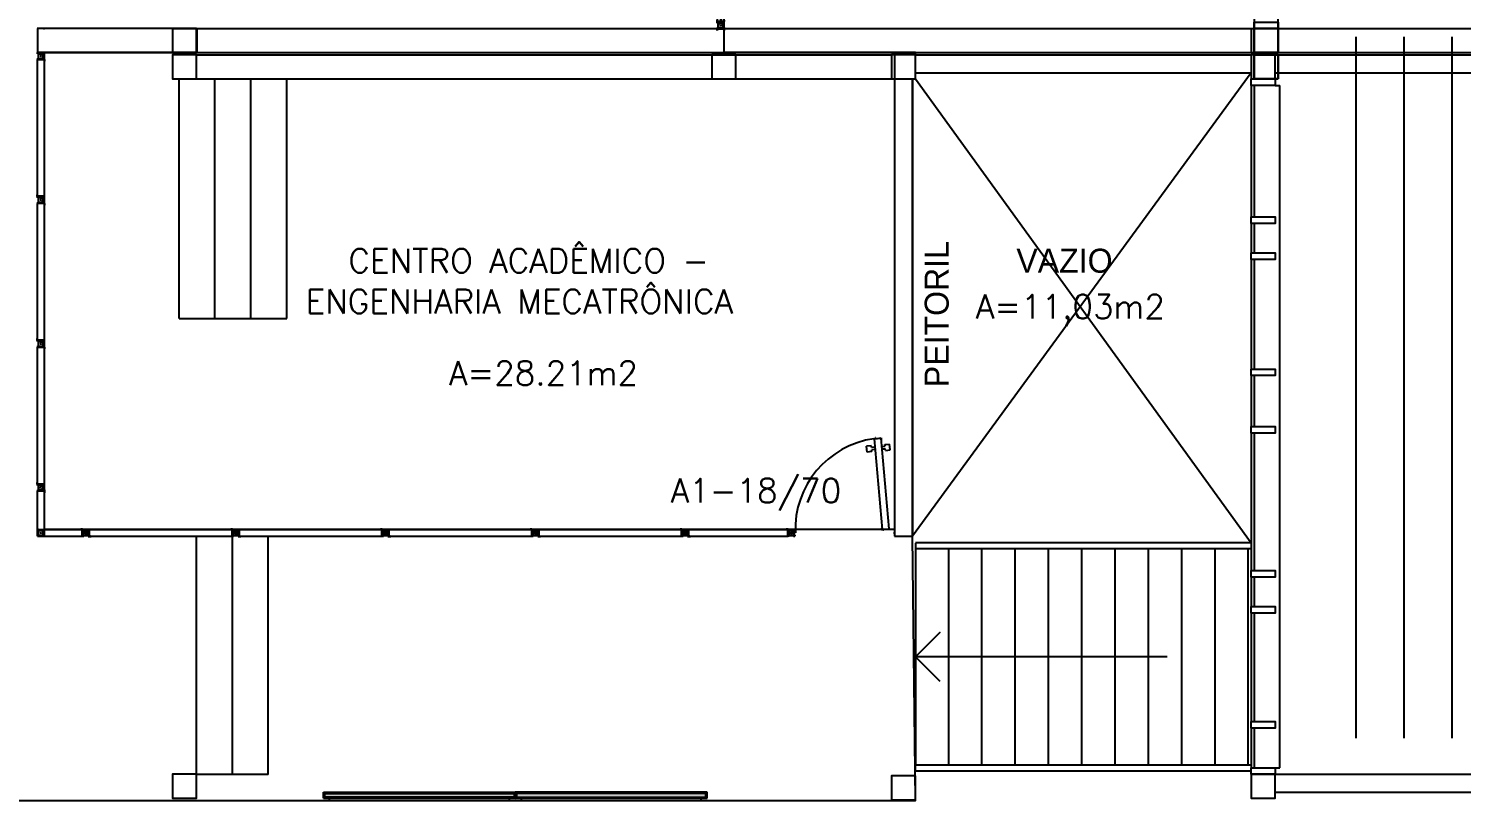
# Model space of a CAD drawing. Header units: centimetres. Extents: x -15 to 273, y 1 to 137.
# Drawn here: x -2.57 to 9.38, y 67.94 to 74.38 of the extents above; entities that cross this region are included whole.
import ezdxf

# ---------------------------------------------------------------- set-up
doc = ezdxf.new("R2010")
doc.units = ezdxf.units.CM
doc.header["$LTSCALE"] = 0.003
doc.header["$MEASUREMENT"] = 0
doc.linetypes.add('HIDDEN2', pattern=[0.1875, 0.125, -0.0625])
doc.layers.get('0').update_dxf_attribs({"linetype": 'CONTINUOUS'})
for name, color, linetype in [('1', 1, 'CONTINUOUS'), ('2', 2, 'CONTINUOUS'), ('6', 6, 'CONTINUOUS'), ('ALV', 2, 'CONTINUOUS'), ('AREA', 2, 'CONTINUOUS'), ('COB', 1, 'CONTINUOUS'), ('DIV', 2, 'CONTINUOUS'), ('ENDEREÇO NOVO', 2, 'CONTINUOUS'), ('ESQ', 1, 'CONTINUOUS'), ('ESQUADRIAS', 1, 'CONTINUOUS'), ('ESTRUT', 2, 'CONTINUOUS'), ('PainelFELTRO', 2, 'CONTINUOUS'), ('PISO', 1, 'CONTINUOUS'), ('PISO1', 1, 'CONTINUOUS'), ('PL-Áreas-Depto', 2, 'CONTINUOUS'), ('TEXTO', 2, 'CONTINUOUS')]:
    doc.layers.add(name, color=color, linetype=linetype)
doc.styles.add('UNB-100', font='simplex.shx', dxfattribs={"height": 0.2})

# ---------------------------------------------------------------- blocks, each defined once
blk = doc.blocks.new('PLXD')
at = {"color": 1}
for p, q in [((-0.194, 0.727), (-0.233, 0.723)), ((-0.229, 0.673), (-0.233, 0.723)), ((-0.192, 0.712), (-0.194, 0.727)), ((-0.107, 0.719), (-0.079, 0.722)), ((-0.08, 0.737), (-0.041, 0.74)), ((-0.079, 0.722), (-0.08, 0.737)), ((-0.036, 0.691), (-0.041, 0.74)), ((-0.189, 0.677), (-0.229, 0.673)), ((-0.164, 0.714), (-0.192, 0.712)), ((-0.162, 0.694), (-0.19, 0.692)), ((-0.189, 0.677), (-0.19, 0.692)), ((-0.106, 0.7), (-0.077, 0.702)), ((-0.076, 0.687), (-0.077, 0.702)), ((-0.076, 0.687), (-0.036, 0.691))]:
    blk.add_line(p, q, dxfattribs=at)
at = {"color": 2}
for p, q in [((-0.172, 0.786), (-0.161, 0.787)), ((-0.172, 0.786), (-0.171, 0.772)), ((-0.169, 0.772), (-0.171, 0.772)), ((-0.17, 0.784), (-0.114, 0.789)), ((-0.17, 0.784), (-0.103, 0.028)), ((-0.159, 0.792), (-0.161, 0.792)), ((-0.161, 0.792), (-0.161, 0.787)), ((-0.159, 0.792), (-0.159, 0.787)), ((-0.159, 0.787), (-0.126, 0.79)), ((-0.124, 0.795), (-0.126, 0.795)), ((-0.124, 0.795), (-0.124, 0.79)), ((-0.124, 0.79), (-0.112, 0.791)), ((-0.114, 0.789), (-0.046, 0.033)), ((-0.112, 0.791), (-0.11, 0.777)), ((-0.105, 0.026), (-0.106, 0.04)), ((-0.104, 0.04), (-0.106, 0.04)), ((-0.105, 0.026), (-0.093, 0.027)), ((-0.103, 0.028), (-0.046, 0.033)), ((-0.092, 0.022), (-0.093, 0.027)), ((-0.09, 0.022), (-0.092, 0.022)), ((-0.091, 0.027), (-0.058, 0.03)), ((-0.09, 0.022), (-0.091, 0.027)), ((-0.057, 0.025), (-0.058, 0.03)), ((-0.055, 0.025), (-0.057, 0.025)), ((-0.056, 0.03), (-0.044, 0.031)), ((-0.055, 0.025), (-0.056, 0.03)), ((-0.045, 0.045), (-0.047, 0.045)), ((-0.044, 0.031), (-0.045, 0.045)), ((-0.008, 0), (0.006, 0)), ((0, 0.007), (0, -0.006))]:
    blk.add_line(p, q, dxfattribs=at)
for p, q in [((-0.126, 0.795), (-0.126, 0.79)), ((-0.11, 0.777), (-0.112, 0.777))]:
    blk.add_line(p, q)
at = {"color": 1}
blk.add_arc((-0.064, 0.029), 0.764, 98.125, 182.1419, dxfattribs=at)
blk = doc.blocks.new('MTDIV')
for p, q in [((-0.0285, 0.0185), (-0.0285, 0.0285)), ((-0.0185, 0.0285), (-0.0285, 0.0285)), ((-0.0265, 0.0185), (-0.0285, 0.0185)), ((-0.0265, 0.0235), (-0.0265, 0.0265)), ((-0.0265, 0.0265), (-0.0185, 0.0265)), ((-0.0265, 0.0235), (0.0265, 0.0235)), ((-0.0215, 0.0235), (-0.0265, 0.0235)), ((-0.0265, 0.0185), (-0.0265, 0.0215)), ((-0.0265, 0.0215), (-0.0235, 0.0215)), ((-0.0235, 0.0215), (-0.0235, -0.0215)), ((-0.0215, 0.0235), (-0.0215, 0.0215)), ((-0.0215, 0.0215), (0.0215, 0.0215)), ((-0.0215, 0.0195), (0.0195, 0.0195)), ((-0.0215, 0.0195), (-0.0215, -0.0195)), ((-0.0185, 0.0265), (-0.0185, 0.0285)), ((-0.0049, 0), (0.0049, 0)), ((0, -0.0049), (0, 0.0049)), ((0.0115, 0.0095), (0.0115, 0.0075)), ((0.0195, 0.0095), (0.0115, 0.0095)), ((0.0215, 0.0075), (0.0115, 0.0075)), ((0.0135, 0.0075), (0.0135, 0.0055)), ((0.0215, 0.0055), (0.0135, 0.0055)), ((0.0185, 0.0265), (0.0185, 0.0285)), ((0.0185, 0.0285), (0.0285, 0.0285)), ((0.0185, 0.0265), (0.0265, 0.0265)), ((0.0195, 0.0195), (0.0195, 0.0095)), ((0.0215, 0.0235), (0.0215, 0.0075)), ((0.0215, 0.0235), (0.0265, 0.0235)), ((0.0215, 0.0055), (0.0215, -0.0055)), ((0.0235, 0.0215), (0.0235, -0.0215)), ((0.0265, 0.0215), (0.0235, 0.0215)), ((0.0265, 0.0235), (0.0265, 0.0265)), ((0.0265, 0.0185), (0.0265, 0.0215)), ((0.0265, 0.0185), (0.0285, 0.0185)), ((0.0285, 0.0185), (0.0285, 0.0285)), ((-0.0285, -0.0185), (-0.0285, -0.0285)), ((-0.0285, -0.0185), (-0.0265, -0.0185)), ((-0.0185, -0.0285), (-0.0285, -0.0285)), ((-0.0265, -0.0185), (-0.0265, -0.0215)), ((-0.0265, -0.0215), (-0.0235, -0.0215)), ((0.0265, -0.0235), (-0.0265, -0.0235)), ((-0.0265, -0.0235), (-0.0265, -0.0265)), ((-0.0215, -0.0235), (-0.0265, -0.0235)), ((-0.0185, -0.0265), (-0.0265, -0.0265)), ((-0.0215, -0.0195), (0.0195, -0.0195)), ((-0.0215, -0.0215), (0.0215, -0.0215)), ((-0.0215, -0.0215), (-0.0215, -0.0235)), ((-0.0185, -0.0265), (-0.0185, -0.0285)), ((0.0115, -0.0075), (0.0115, -0.0095)), ((0.0215, -0.0075), (0.0115, -0.0075)), ((0.0195, -0.0095), (0.0115, -0.0095)), ((0.0135, -0.0055), (0.0135, -0.0075)), ((0.0215, -0.0055), (0.0135, -0.0055)), ((0.0185, -0.0265), (0.0185, -0.0285)), ((0.0265, -0.0265), (0.0185, -0.0265)), ((0.0185, -0.0285), (0.0285, -0.0285)), ((0.0195, -0.0095), (0.0195, -0.0195)), ((0.0215, -0.0075), (0.0215, -0.0235)), ((0.0215, -0.0235), (0.0265, -0.0235)), ((0.0265, -0.0215), (0.0235, -0.0215)), ((0.0265, -0.0185), (0.0265, -0.0215)), ((0.0285, -0.0185), (0.0265, -0.0185)), ((0.0265, -0.0235), (0.0265, -0.0265)), ((0.0285, -0.0185), (0.0285, -0.0285))]:
    blk.add_line(p, q)
blk = doc.blocks.new('DIV125')
for p, q in [((0, -0.011), (0, 0.011)), ((0.024, 0.018), (0.028, 0.018)), ((0.024, 0.018), (0.024, 0.016)), ((0.024, 0.016), (0.028, 0.016)), ((0.028, 0.03), (0.043, 0.03)), ((0.028, 0.018), (0.028, 0.03)), ((0.028, -0.017), (0.028, 0.016)), ((0.03, 0.028), (1.219, 0.028)), ((0.03, -0.029), (0.03, 0.028)), ((0.043, 0.03), (0.043, 0.028)), ((1.221, 0.03), (1.207, 0.03)), ((1.207, 0.03), (1.207, 0.028)), ((1.219, -0.029), (1.219, 0.028)), ((1.221, 0.018), (1.221, 0.03)), ((1.226, 0.018), (1.221, 0.018)), ((1.221, -0.017), (1.221, 0.016)), ((1.226, 0.016), (1.221, 0.016)), ((1.226, 0.018), (1.226, 0.016)), ((1.25, -0.011), (1.25, 0.011)), ((0.01, 0), (-0.012, 0)), ((0.024, -0.017), (0.028, -0.017)), ((0.024, -0.017), (0.024, -0.019)), ((0.024, -0.019), (0.028, -0.019)), ((0.028, -0.031), (0.028, -0.019)), ((0.028, -0.031), (0.043, -0.031)), ((0.03, -0.029), (1.219, -0.029)), ((0.043, -0.029), (0.043, -0.031)), ((1.207, -0.029), (1.207, -0.031)), ((1.221, -0.031), (1.207, -0.031)), ((1.226, -0.017), (1.221, -0.017)), ((1.221, -0.031), (1.221, -0.019)), ((1.226, -0.019), (1.221, -0.019)), ((1.226, -0.017), (1.226, -0.019)), ((1.24, 0), (1.262, 0))]:
    blk.add_line(p, q)
blk = doc.blocks.new('DIV12')
for p, q in [((-0.005, 0), (0.005, 0)), ((0, -0.005), (0, 0.005)), ((0.024, 0.018), (0.028, 0.018)), ((0.024, 0.018), (0.024, 0.016)), ((0.024, 0.016), (0.028, 0.016)), ((0.028, 0.03), (0.043, 0.03)), ((0.028, 0.018), (0.028, 0.03)), ((0.028, -0.017), (0.028, 0.016)), ((0.03, 0.028), (1.169, 0.028)), ((0.03, -0.029), (0.03, 0.028)), ((0.043, 0.03), (0.043, 0.028)), ((1.157, 0.03), (1.157, 0.028)), ((1.171, 0.03), (1.157, 0.03)), ((1.169, -0.029), (1.169, 0.028)), ((1.171, 0.018), (1.171, 0.03)), ((1.176, 0.018), (1.171, 0.018)), ((1.176, 0.016), (1.171, 0.016)), ((1.171, -0.017), (1.171, 0.016)), ((1.176, 0.018), (1.176, 0.016)), ((1.195, 0), (1.205, 0)), ((1.2, -0.005), (1.2, 0.005)), ((0.024, -0.017), (0.028, -0.017)), ((0.024, -0.017), (0.024, -0.019)), ((0.024, -0.019), (0.028, -0.019)), ((0.028, -0.031), (0.028, -0.019)), ((0.028, -0.031), (0.043, -0.031)), ((0.03, -0.029), (1.169, -0.029)), ((0.043, -0.029), (0.043, -0.031)), ((1.157, -0.029), (1.157, -0.031)), ((1.171, -0.031), (1.157, -0.031)), ((1.176, -0.017), (1.171, -0.017)), ((1.176, -0.019), (1.171, -0.019)), ((1.171, -0.031), (1.171, -0.019)), ((1.176, -0.017), (1.176, -0.019))]:
    blk.add_line(p, q)
blk = doc.blocks.new('div c mtt')
at = {"layer": 'DIV'}
for p, q in [((-0.027, 1.219), (-0.029, 1.219)), ((-0.019, 1.229), (-0.029, 1.229)), ((-0.029, 1.219), (-0.029, 1.229)), ((-0.027, 1.227), (-0.027, 1.219)), ((-0.024, 1.227), (-0.027, 1.227)), ((-0.024, 1.227), (-0.024, 1.173)), ((-0.024, 1.221), (-0.024, 1.227)), ((-0.008, 1.221), (-0.024, 1.221)), ((-0.022, 1.178), (-0.022, 1.221)), ((-0.022, 1.227), (-0.022, 1.224)), ((-0.019, 1.227), (-0.022, 1.227)), ((0.021, 1.224), (-0.022, 1.224)), ((-0.019, 1.229), (-0.019, 1.227)), ((-0.01, 1.22), (-0.02, 1.22)), ((-0.02, 1.178), (-0.02, 1.22)), ((-0.01, 1.22), (-0.01, 1.211)), ((-0.008, 1.211), (-0.01, 1.211)), ((-0.008, 1.221), (-0.008, 1.211)), ((-0.006, 1.214), (-0.008, 1.214)), ((-0.006, 1.221), (-0.006, 1.214)), ((0.005, 1.221), (-0.006, 1.221)), ((-0.005, 1.2), (0.005, 1.2)), ((-0.005, 1.2), (0.005, 1.2)), ((0, 1.195), (0, 1.205)), ((0, 1.195), (0, 1.205)), ((0.005, 1.221), (0.005, 1.214)), ((0.007, 1.214), (0.005, 1.214)), ((0.007, 1.221), (0.007, 1.211)), ((0.023, 1.221), (0.007, 1.221)), ((0.009, 1.211), (0.007, 1.211)), ((0.009, 1.22), (0.009, 1.211)), ((0.019, 1.22), (0.009, 1.22)), ((0.018, 1.227), (0.018, 1.229)), ((0.018, 1.229), (0.028, 1.229)), ((0.018, 1.227), (0.021, 1.227)), ((0.019, 1.178), (0.019, 1.22)), ((0.021, 1.178), (0.021, 1.221)), ((0.021, 1.227), (0.021, 1.224)), ((0.023, 1.227), (0.026, 1.227)), ((0.023, 1.221), (0.023, 1.227)), ((0.023, 1.173), (0.023, 1.227)), ((0.026, 1.219), (0.026, 1.227)), ((0.026, 1.219), (0.028, 1.219)), ((0.028, 1.219), (0.028, 1.229)), ((-0.031, 1.157, 1.35), (-0.031, 1.171, 1.35)), ((-0.031, 1.171, 1.35), (-0.019, 1.171, 1.35)), ((-0.029, 1.157, 1.35), (-0.031, 1.157, 1.35)), ((-0.027, 1.181), (-0.029, 1.181)), ((-0.029, 1.181), (-0.029, 1.171)), ((-0.019, 1.171), (-0.029, 1.171)), ((0.028, 1.169, 1.35), (-0.029, 1.169, 1.35)), ((-0.029, 1.169, 1.35), (-0.029, 1.157, 1.35)), ((0.028, 1.169, 1.35), (-0.029, 1.169, 1.35)), ((-0.029, 1.169, 1.35), (-0.029, 0.03, 1.35)), ((-0.027, 1.181), (-0.027, 1.173)), ((-0.024, 1.173), (-0.027, 1.173)), ((-0.022, 1.178), (-0.024, 1.178)), ((-0.024, 1.178), (-0.024, 1.173)), ((-0.022, 1.173), (-0.022, 1.176)), ((0.021, 1.176), (-0.022, 1.176)), ((-0.019, 1.173), (-0.022, 1.173)), ((0.019, 1.178), (-0.02, 1.178)), ((-0.019, 1.171, 1.35), (-0.019, 1.176, 1.35)), ((-0.019, 1.176, 1.35), (-0.017, 1.176, 1.35)), ((-0.019, 1.171), (-0.019, 1.173)), ((-0.017, 1.176, 1.35), (-0.017, 1.171, 1.35)), ((-0.017, 1.171, 1.35), (0.016, 1.171, 1.35)), ((0.016, 1.171, 1.35), (0.016, 1.176, 1.35)), ((0.016, 1.176, 1.35), (0.018, 1.176, 1.35)), ((0.018, 1.176, 1.35), (0.018, 1.171, 1.35)), ((0.018, 1.173), (0.018, 1.171)), ((0.018, 1.173), (0.021, 1.173)), ((0.018, 1.171), (0.028, 1.171)), ((0.018, 1.171, 1.35), (0.03, 1.171, 1.35)), ((0.023, 1.178), (0.021, 1.178)), ((0.021, 1.173), (0.021, 1.176)), ((0.023, 1.178), (0.023, 1.173)), ((0.023, 1.173), (0.026, 1.173)), ((0.026, 1.173), (0.026, 1.181)), ((0.026, 1.181), (0.028, 1.181)), ((0.028, 1.181), (0.028, 1.171)), ((0.028, 1.157, 1.35), (0.028, 1.169, 1.35)), ((0.028, 0.03, 1.35), (0.028, 1.169, 1.35)), ((0.03, 1.157, 1.35), (0.028, 1.157, 1.35)), ((0.03, 1.171, 1.35), (0.03, 1.157, 1.35)), ((-0.029, 0.043, 1.35), (-0.031, 0.043, 1.35)), ((-0.031, 0.043, 1.35), (-0.031, 0.028, 1.35)), ((-0.031, 0.028, 1.35), (-0.019, 0.028, 1.35)), ((-0.019, 0.028), (-0.029, 0.028)), ((-0.029, 0.018), (-0.029, 0.028)), ((-0.027, 0.018), (-0.029, 0.018)), ((-0.029, 0.03, 1.35), (-0.029, 0.043, 1.35)), ((0.028, 0.03, 1.35), (-0.029, 0.03, 1.35)), ((-0.029, 0.03, 1.35), (0.028, 0.03, 1.35)), ((-0.024, 0.026), (-0.027, 0.026)), ((-0.027, 0.026), (-0.027, 0.018)), ((-0.024, 0.026), (-0.024, -0.027)), ((-0.024, 0.021), (-0.024, 0.026)), ((-0.008, 0.021), (-0.024, 0.021)), ((-0.022, 0.026), (-0.022, 0.023)), ((-0.019, 0.026), (-0.022, 0.026)), ((0.021, 0.023), (-0.022, 0.023)), ((-0.022, -0.022), (-0.022, 0.021)), ((-0.01, 0.019), (-0.02, 0.019)), ((-0.02, -0.022), (-0.02, 0.019)), ((-0.019, 0.028), (-0.019, 0.026)), ((-0.019, 0.028, 1.35), (-0.019, 0.023, 1.35)), ((-0.019, 0.023, 1.35), (-0.017, 0.023, 1.35)), ((-0.017, 0.023, 1.35), (-0.017, 0.028, 1.35)), ((-0.017, 0.028, 1.35), (0.016, 0.028, 1.35)), ((-0.01, 0.019), (-0.01, 0.011)), ((-0.008, 0.011), (-0.01, 0.011)), ((-0.008, 0.021), (-0.008, 0.011)), ((-0.006, 0.014), (-0.008, 0.014)), ((-0.006, 0.021), (-0.006, 0.014)), ((0.005, 0.021), (-0.006, 0.021)), ((-0.005, 0), (0.005, 0)), ((0, -0.005), (0, 0.005)), ((0, 0.005), (0, -0.005)), ((0, -0.005), (0, 0.005)), ((0.005, 0.021), (0.005, 0.014)), ((0.007, 0.014), (0.005, 0.014)), ((0.007, 0.021), (0.007, 0.011)), ((0.023, 0.021), (0.007, 0.021)), ((0.009, 0.011), (0.007, 0.011)), ((0.009, 0.019), (0.009, 0.011)), ((0.019, 0.019), (0.009, 0.019)), ((0.016, 0.028, 1.35), (0.016, 0.023, 1.35)), ((0.016, 0.023, 1.35), (0.018, 0.023, 1.35)), ((0.018, 0.026), (0.018, 0.028)), ((0.018, 0.028), (0.028, 0.028)), ((0.018, 0.023, 1.35), (0.018, 0.028, 1.35)), ((0.018, 0.026), (0.021, 0.026)), ((0.018, 0.028, 1.35), (0.03, 0.028, 1.35)), ((0.019, -0.022), (0.019, 0.019)), ((0.021, 0.026), (0.021, 0.023)), ((0.021, -0.022), (0.021, 0.021)), ((0.023, -0.027), (0.023, 0.026)), ((0.023, 0.026), (0.026, 0.026)), ((0.023, 0.021), (0.023, 0.026)), ((0.026, 0.018), (0.026, 0.026)), ((0.026, 0.018), (0.028, 0.018)), ((0.03, 0.043, 1.35), (0.028, 0.043, 1.35)), ((0.028, 0.043, 1.35), (0.028, 0.03, 1.35)), ((0.028, 0.018), (0.028, 0.028)), ((0.03, 0.028, 1.35), (0.03, 0.043, 1.35)), ((-0.031, -0.043, 1.35), (-0.031, -0.029, 1.35)), ((-0.031, -0.029, 1.35), (-0.019, -0.029, 1.35)), ((-0.029, -0.043, 1.35), (-0.031, -0.043, 1.35)), ((-0.029, -0.019), (-0.029, -0.029)), ((-0.027, -0.019), (-0.029, -0.019)), ((-0.019, -0.029), (-0.029, -0.029)), ((0.028, -0.031, 1.35), (-0.029, -0.031, 1.35)), ((-0.029, -0.031, 1.35), (-0.029, -0.043, 1.35)), ((0.028, -0.031, 1.35), (-0.029, -0.031, 1.35)), ((-0.027, -0.019), (-0.027, -0.027)), ((-0.024, -0.027), (-0.027, -0.027)), ((-0.022, -0.022), (-0.024, -0.022)), ((-0.024, -0.022), (-0.024, -0.027)), ((-0.022, -0.027), (-0.022, -0.024)), ((0.021, -0.024), (-0.022, -0.024)), ((-0.019, -0.027), (-0.022, -0.027)), ((0.019, -0.022), (-0.02, -0.022)), ((-0.019, -0.029, 1.35), (-0.019, -0.024, 1.35)), ((-0.019, -0.024, 1.35), (-0.017, -0.024, 1.35)), ((-0.019, -0.029), (-0.019, -0.027)), ((-0.017, -0.024, 1.35), (-0.017, -0.029, 1.35)), ((-0.017, -0.029, 1.35), (0.016, -0.029, 1.35)), ((-0.005, 0), (0.005, 0)), ((-0.005, 0), (0.005, 0)), ((0.016, -0.029, 1.35), (0.016, -0.024, 1.35)), ((0.016, -0.024, 1.35), (0.018, -0.024, 1.35)), ((0.018, -0.024, 1.35), (0.018, -0.029, 1.35)), ((0.018, -0.027), (0.018, -0.029)), ((0.018, -0.027), (0.021, -0.027)), ((0.018, -0.029), (0.028, -0.029)), ((0.018, -0.029, 1.35), (0.03, -0.029, 1.35)), ((0.023, -0.022), (0.021, -0.022)), ((0.021, -0.027), (0.021, -0.024)), ((0.023, -0.022), (0.023, -0.027)), ((0.023, -0.027), (0.026, -0.027)), ((0.026, -0.019), (0.028, -0.019)), ((0.026, -0.027), (0.026, -0.019)), ((0.028, -0.019), (0.028, -0.029)), ((0.028, -0.043, 1.35), (0.028, -0.031, 1.35)), ((0.03, -0.043, 1.35), (0.028, -0.043, 1.35)), ((0.03, -0.029, 1.35), (0.03, -0.043, 1.35))]:
    blk.add_line(p, q, dxfattribs=at)
at = {"layer": 'DIV', "color": 1}
for p, q in [((-0.001, 1.165, 1.35), (-0.001, 0.042, 1.35)), ((0.003, 1.165, 1.35), (-0.001, 1.165, 1.35)), ((0.003, 1.165, 1.35), (0.003, 0.042, 1.35)), ((0.003, 0.042, 1.35), (-0.001, 0.042, 1.35))]:
    blk.add_line(p, q, dxfattribs=at)
blk = doc.blocks.new('PainelFELTRO')
at = {"layer": 'PainelFELTRO'}
blk.add_hatch(color=256, dxfattribs=at).paths.add_polyline_path([(0.01, 0.06), (0.01, 0.03), (1.59, 0.03), (1.59, 0.06)])
for p, q in [((1.6, 0.07), (0, 0.07)), ((0, 0.07), (0, 0.02)), ((0, 0.02), (1.6, 0.02)), ((1.59, 0.06), (0.01, 0.06)), ((0.01, 0.06), (0.01, 0.03)), ((0.01, 0.03), (1.59, 0.03)), ((1.59, 0.03), (1.59, 0.06)), ((1.6, 0.02), (1.6, 0.07))]:
    blk.add_line(p, q, dxfattribs=at)
at = {"layer": 'PainelFELTRO', "color": 1}
for p, q in [((0, 0), (1.6, 0)), ((0.05, 0.02), (0.05, 0)), ((1.55, 0), (1.55, 0.02))]:
    blk.add_line(p, q, dxfattribs=at)

msp = doc.modelspace()

# ---------------------------------------------------------------- linework, layer by layer
at = {"color": 1}
for p, q in [((7.627, 74.007), (4.802, 70.143)), ((4.827, 73.957), (7.627, 70.087))]:
    msp.add_line(p, q, dxfattribs=at)
at = {"layer": '1'}
msp.add_lwpolyline([(6.927, 69.137), (4.827, 69.137), (5.029, 69.339), (4.827, 69.137), (5.029, 68.934)], dxfattribs=at)
at = {"layer": '2'}
for p, q in [((7.652, 92.377, 3), (7.652, 74.177, 3)), ((7.852, 74.177, 3), (7.852, 92.377, 3)), ((-1.373, 74.377), (-1.373, 74.177)), ((-1.173, 74.377), (-1.373, 74.377)), ((-1.373, 74.377), (-1.373, 74.177)), ((-1.369, 74.177), (-1.369, 74.377)), ((-1.369, 74.377), (-1.169, 74.377)), ((-1.173, 74.377), (-1.173, 74.177)), ((-1.173, 74.177), (-1.173, 74.377)), ((-1.169, 74.377), (-1.169, 74.177)), ((7.652, 74.377), (7.652, 74.177)), ((7.652, 74.177), (7.652, 74.377)), ((7.652, 74.377), (7.852, 74.377)), ((7.852, 74.377), (7.652, 74.377)), ((7.652, 74.377), (7.652, 74.177)), ((7.852, 74.377), (7.852, 74.177)), ((7.852, 74.177), (7.852, 74.377)), ((-1.373, 74.177), (-1.173, 74.177)), ((-1.173, 74.157), (-1.373, 74.157)), ((-1.373, 74.157), (-1.373, 73.957)), ((-1.173, 74.157), (-1.373, 74.157)), ((-1.373, 74.157), (-1.373, 73.957)), ((-1.169, 74.177), (-1.369, 74.177)), ((-1.173, 74.177), (7.652, 74.177)), ((-1.173, 73.957), (-1.173, 74.157)), ((-1.173, 73.957), (-1.173, 74.157)), ((3.327, 74.157), (3.127, 74.157)), ((3.127, 74.157), (3.127, 73.957)), ((3.327, 74.157), (3.127, 74.157)), ((3.127, 74.157), (3.127, 73.957)), ((3.327, 73.957), (3.327, 74.157)), ((3.327, 73.957), (3.327, 74.157)), ((7.652, 74.177, 3), (7.852, 74.177, 3)), ((7.852, 74.177), (7.652, 74.177)), ((7.652, 74.177), (7.852, 74.177)), ((7.652, 73.957), (7.652, 74.157)), ((7.652, 74.157), (7.852, 74.157)), ((7.852, 74.157), (7.652, 74.157)), ((7.652, 74.157), (7.652, 73.957)), ((7.852, 74.157), (7.652, 74.157)), ((7.652, 74.157), (7.652, 73.957)), ((7.852, 74.157), (7.852, 73.957)), ((7.852, 73.957), (7.852, 74.157)), ((7.852, 73.957), (7.852, 74.157)), ((-1.373, 73.957), (-1.173, 73.957)), ((-1.373, 73.957), (-1.173, 73.957)), ((3.127, 73.957), (3.327, 73.957)), ((3.127, 73.957), (3.327, 73.957)), ((7.852, 73.957), (7.652, 73.957)), ((7.652, 73.957), (7.852, 73.957)), ((7.652, 73.957), (7.852, 73.957))]:
    msp.add_line(p, q, dxfattribs=at)
at = {"layer": 'ALV', "ltscale": 10}
for p, q in [((-1.373, 74.377), (-2.499, 74.377)), ((-2.499, 74.377, -9.6), (-2.499, 74.177, -9.6)), ((-1.373, 74.177), (-2.499, 74.177))]:
    msp.add_line(p, q, dxfattribs=at)
at = {"layer": 'ALV'}
for p, q in [((-1.173, 74.377), (4.826, 74.377)), ((4.826, 74.377), (10.677, 74.377)), ((7.627, 74.377), (7.627, 74.177)), ((-1.173, 74.177), (10.827, 74.177)), ((-1.173, 74.157), (4.627, 74.157)), ((4.827, 74.157), (7.627, 74.157)), ((7.827, 74.157), (16.827, 74.157)), ((4.827, 74.007), (7.627, 74.007)), ((7.827, 74.007), (16.677, 74.007)), ((-1.173, 73.957), (4.627, 73.957)), ((4.652, 73.957), (4.652, 70.143)), ((4.802, 73.957), (4.802, 70.143)), ((4.652, 70.143), (4.802, 70.143)), ((4.827, 68.157), (4.827, 68.157)), ((7.627, 68.157), (16.677, 68.157)), ((7.627, 68.157), (7.627, 68.007)), ((7.827, 68.007), (16.827, 68.007))]:
    msp.add_line(p, q, dxfattribs=at)
at = {"layer": 'COB'}
for p, q in [((8.502, 74.307), (8.502, 68.457)), ((8.902, 74.307), (8.902, 68.457)), ((9.302, 74.307), (9.302, 68.457))]:
    msp.add_line(p, q, dxfattribs=at)
at = {"layer": 'DIV'}
for p, q in [((-2.497, 74.387), (-2.497, 74.377)), ((-2.487, 74.377), (-2.497, 74.377)), ((-2.487, 74.377), (-2.487, 74.379)), ((-2.45, 74.379), (-2.45, 74.377)), ((-2.45, 74.377), (-2.44, 74.377)), ((-2.44, 74.387), (-2.44, 74.377)), ((-2.499, 70.567, -9.6), (-2.499, 70.577, -9.6)), ((-2.489, 70.577, -9.6), (-2.499, 70.577, -9.6)), ((-2.497, 70.567, -9.6), (-2.499, 70.567, -9.6)), ((-2.497, 70.572, -9.6), (-2.497, 70.575, -9.6)), ((-2.497, 70.575, -9.6), (-2.489, 70.575, -9.6)), ((-2.497, 70.572, -9.6), (-2.444, 70.572, -9.6)), ((-2.492, 70.572, -9.6), (-2.497, 70.572, -9.6)), ((-2.497, 70.567, -9.6), (-2.497, 70.57, -9.6)), ((-2.497, 70.57, -9.6), (-2.494, 70.57, -9.6)), ((-2.494, 70.57, -9.6), (-2.494, 70.527, -9.6)), ((-2.492, 70.572, -9.6), (-2.492, 70.57, -9.6)), ((-2.492, 70.57, -9.6), (-2.449, 70.57, -9.6)), ((-2.492, 70.568, -9.6), (-2.451, 70.568, -9.6)), ((-2.492, 70.568, -9.6), (-2.492, 70.529, -9.6)), ((-2.489, 70.575, -9.6), (-2.489, 70.577, -9.6)), ((-2.476, 70.548, -9.6), (-2.466, 70.548, -9.6)), ((-2.466, 70.548, -9.6), (-2.476, 70.548, -9.6)), ((-2.471, 70.543, -9.6), (-2.471, 70.553, -9.6)), ((-2.471, 70.543, -9.6), (-2.471, 70.553, -9.6)), ((-2.459, 70.558, -9.6), (-2.459, 70.556, -9.6)), ((-2.451, 70.558, -9.6), (-2.459, 70.558, -9.6)), ((-2.449, 70.556, -9.6), (-2.459, 70.556, -9.6)), ((-2.459, 70.541, -9.6), (-2.459, 70.539, -9.6)), ((-2.449, 70.541, -9.6), (-2.459, 70.541, -9.6)), ((-2.451, 70.539, -9.6), (-2.459, 70.539, -9.6)), ((-2.457, 70.556, -9.6), (-2.457, 70.554, -9.6)), ((-2.449, 70.554, -9.6), (-2.457, 70.554, -9.6)), ((-2.457, 70.543, -9.6), (-2.457, 70.541, -9.6)), ((-2.449, 70.543, -9.6), (-2.457, 70.543, -9.6)), ((-2.452, 70.575, -9.6), (-2.452, 70.577, -9.6)), ((-2.452, 70.577, -9.6), (-2.442, 70.577, -9.6)), ((-2.452, 70.575, -9.6), (-2.444, 70.575, -9.6)), ((-2.451, 70.568, -9.6), (-2.451, 70.558, -9.6)), ((-2.451, 70.539, -9.6), (-2.451, 70.529, -9.6)), ((-2.449, 70.572, -9.6), (-2.449, 70.556, -9.6)), ((-2.449, 70.572, -9.6), (-2.444, 70.572, -9.6)), ((-2.449, 70.554, -9.6), (-2.449, 70.543, -9.6)), ((-2.449, 70.541, -9.6), (-2.449, 70.525, -9.6)), ((-2.447, 70.57, -9.6), (-2.447, 70.527, -9.6)), ((-2.444, 70.57, -9.6), (-2.447, 70.57, -9.6)), ((-2.444, 70.572, -9.6), (-2.444, 70.575, -9.6)), ((-2.444, 70.567, -9.6), (-2.444, 70.57, -9.6)), ((-2.444, 70.567, -9.6), (-2.442, 70.567, -9.6)), ((-2.442, 70.567, -9.6), (-2.442, 70.577, -9.6)), ((-2.501, 70.52, -9.6), (-2.501, 70.505, -9.6)), ((-2.489, 70.52, -9.6), (-2.501, 70.52, -9.6)), ((-2.501, 70.505, -9.6), (-2.499, 70.505, -9.6)), ((-2.499, 70.53, -9.6), (-2.499, 70.52, -9.6)), ((-2.499, 70.53, -9.6), (-2.497, 70.53, -9.6)), ((-2.489, 70.52, -9.6), (-2.499, 70.52, -9.6)), ((-2.499, 70.143, -9.6), (-2.499, 70.518, -9.6)), ((-2.442, 70.518, -9.6), (-2.499, 70.518, -9.6)), ((-2.497, 70.53, -9.6), (-2.497, 70.527, -9.6)), ((-2.497, 70.527, -9.6), (-2.494, 70.527, -9.6)), ((-2.444, 70.525, -9.6), (-2.497, 70.525, -9.6)), ((-2.497, 70.525, -9.6), (-2.497, 70.522, -9.6)), ((-2.492, 70.525, -9.6), (-2.497, 70.525, -9.6)), ((-2.489, 70.522, -9.6), (-2.497, 70.522, -9.6)), ((-2.492, 70.529, -9.6), (-2.451, 70.529, -9.6)), ((-2.492, 70.527, -9.6), (-2.449, 70.527, -9.6)), ((-2.492, 70.527, -9.6), (-2.492, 70.525, -9.6)), ((-2.489, 70.525, -9.6), (-2.489, 70.52, -9.6)), ((-2.489, 70.525, -9.6), (-2.487, 70.525, -9.6)), ((-2.489, 70.522, -9.6), (-2.489, 70.52, -9.6)), ((-2.487, 70.525, -9.6), (-2.487, 70.52, -9.6)), ((-2.454, 70.52, -9.6), (-2.487, 70.52, -9.6)), ((-2.454, 70.525, -9.6), (-2.454, 70.52, -9.6)), ((-2.454, 70.525, -9.6), (-2.452, 70.525, -9.6)), ((-2.452, 70.525, -9.6), (-2.452, 70.52, -9.6)), ((-2.452, 70.522, -9.6), (-2.452, 70.52, -9.6)), ((-2.444, 70.522, -9.6), (-2.452, 70.522, -9.6)), ((-2.452, 70.52, -9.6), (-2.442, 70.52, -9.6)), ((-2.44, 70.52, -9.6), (-2.452, 70.52, -9.6)), ((-2.449, 70.525, -9.6), (-2.444, 70.525, -9.6)), ((-2.444, 70.527, -9.6), (-2.447, 70.527, -9.6)), ((-2.444, 70.53, -9.6), (-2.444, 70.527, -9.6)), ((-2.442, 70.53, -9.6), (-2.444, 70.53, -9.6)), ((-2.444, 70.525, -9.6), (-2.444, 70.522, -9.6)), ((-2.442, 70.53, -9.6), (-2.442, 70.52, -9.6)), ((-2.442, 70.143, -9.6), (-2.442, 70.518, -9.6)), ((-2.442, 70.505, -9.6), (-2.44, 70.505, -9.6)), ((-2.44, 70.52, -9.6), (-2.44, 70.505, -9.6)), ((-2.499, 70.2), (-2.125, 70.2)), ((-2.123, 70.202), (-2.137, 70.202)), ((-2.137, 70.202), (-2.137, 70.2)), ((-2.125, 70.143), (-2.125, 70.2)), ((-2.123, 70.19), (-2.123, 70.202)), ((-2.118, 70.19), (-2.123, 70.19)), ((-2.123, 70.155), (-2.123, 70.188)), ((-2.118, 70.188), (-2.123, 70.188)), ((-2.118, 70.19), (-2.118, 70.188)), ((-2.094, 70.16), (-2.094, 70.182)), ((-2.071, 70.19), (-2.066, 70.19)), ((-2.071, 70.19), (-2.071, 70.188)), ((-2.071, 70.188), (-2.066, 70.188)), ((-2.066, 70.202), (-2.051, 70.202)), ((-2.066, 70.19), (-2.066, 70.202)), ((-2.066, 70.155), (-2.066, 70.188)), ((-2.064, 70.143), (-2.064, 70.2)), ((-2.051, 70.202), (-2.051, 70.2)), ((-0.821, 70.19), (-0.816, 70.19)), ((-0.821, 70.19), (-0.821, 70.188)), ((-0.821, 70.188), (-0.816, 70.188)), ((-0.816, 70.202), (-0.801, 70.202)), ((-0.816, 70.19), (-0.816, 70.202)), ((-0.816, 70.155), (-0.816, 70.188)), ((-0.814, 70.143), (-0.814, 70.2)), ((-0.801, 70.202), (-0.801, 70.2)), ((0.406, 70.16), (0.406, 70.182)), ((0.429, 70.19), (0.434, 70.19)), ((0.429, 70.19), (0.429, 70.188)), ((0.429, 70.188), (0.434, 70.188)), ((0.434, 70.202), (0.449, 70.202)), ((0.434, 70.19), (0.434, 70.202)), ((0.434, 70.155), (0.434, 70.188)), ((0.436, 70.143), (0.436, 70.2)), ((0.449, 70.202), (0.449, 70.2)), ((1.656, 70.16), (1.656, 70.182)), ((1.679, 70.19), (1.684, 70.19)), ((1.679, 70.19), (1.679, 70.188)), ((1.679, 70.188), (1.684, 70.188)), ((1.684, 70.202), (1.699, 70.202)), ((1.684, 70.19), (1.684, 70.202)), ((1.684, 70.155), (1.684, 70.188)), ((1.686, 70.143), (1.686, 70.2)), ((1.699, 70.202), (1.699, 70.2)), ((2.906, 70.16), (2.906, 70.182)), ((2.929, 70.19), (2.929, 70.188)), ((2.929, 70.19), (2.934, 70.19)), ((2.929, 70.188), (2.934, 70.188)), ((2.934, 70.19), (2.934, 70.202)), ((2.934, 70.202), (2.949, 70.202)), ((2.934, 70.155), (2.934, 70.188)), ((2.936, 70.2), (3.762, 70.2)), ((2.936, 70.143), (2.936, 70.2)), ((2.949, 70.202), (2.949, 70.2)), ((3.749, 70.202), (3.749, 70.2)), ((3.764, 70.202), (3.749, 70.202)), ((3.762, 70.143), (3.762, 70.2)), ((3.764, 70.19), (3.764, 70.202)), ((3.769, 70.19), (3.764, 70.19)), ((3.769, 70.188), (3.764, 70.188)), ((3.764, 70.155), (3.764, 70.188)), ((3.769, 70.19), (3.769, 70.188)), ((3.792, 70.16), (3.792, 70.182)), ((-2.499, 70.143), (-2.125, 70.143)), ((-2.137, 70.143), (-2.137, 70.141)), ((-2.123, 70.141), (-2.137, 70.141)), ((-2.118, 70.155), (-2.123, 70.155)), ((-2.123, 70.141), (-2.123, 70.153)), ((-2.118, 70.153), (-2.123, 70.153)), ((-2.118, 70.155), (-2.118, 70.153)), ((-2.104, 70.171), (-2.082, 70.171)), ((-2.071, 70.155), (-2.066, 70.155)), ((-2.071, 70.155), (-2.071, 70.153)), ((-2.071, 70.153), (-2.066, 70.153)), ((-2.066, 70.141), (-2.066, 70.153)), ((-2.066, 70.141), (-2.051, 70.141)), ((-2.051, 70.143), (-2.051, 70.141)), ((-0.821, 70.155), (-0.816, 70.155)), ((-0.821, 70.155), (-0.821, 70.153)), ((-0.821, 70.153), (-0.816, 70.153)), ((-0.816, 70.141), (-0.816, 70.153)), ((-0.816, 70.141), (-0.801, 70.141)), ((-0.801, 70.143), (-0.801, 70.141)), ((0.416, 70.171), (0.394, 70.171)), ((0.429, 70.155), (0.434, 70.155)), ((0.429, 70.155), (0.429, 70.153)), ((0.429, 70.153), (0.434, 70.153)), ((0.434, 70.141), (0.434, 70.153)), ((0.434, 70.141), (0.449, 70.141)), ((0.449, 70.143), (0.449, 70.141)), ((1.666, 70.171), (1.644, 70.171)), ((1.679, 70.155), (1.684, 70.155)), ((1.679, 70.155), (1.679, 70.153)), ((1.679, 70.153), (1.684, 70.153)), ((1.684, 70.141), (1.684, 70.153)), ((1.684, 70.141), (1.699, 70.141)), ((1.699, 70.143), (1.699, 70.141)), ((2.916, 70.171), (2.894, 70.171)), ((2.929, 70.155), (2.929, 70.153)), ((2.929, 70.155), (2.934, 70.155)), ((2.929, 70.153), (2.934, 70.153)), ((2.934, 70.141), (2.934, 70.153)), ((2.934, 70.141), (2.949, 70.141)), ((2.936, 70.143), (3.762, 70.143)), ((2.949, 70.143), (2.949, 70.141)), ((3.749, 70.143), (3.749, 70.141)), ((3.764, 70.141), (3.749, 70.141)), ((3.769, 70.155), (3.764, 70.155)), ((3.769, 70.153), (3.764, 70.153)), ((3.764, 70.141), (3.764, 70.153)), ((3.769, 70.155), (3.769, 70.153)), ((3.782, 70.171), (3.804, 70.171))]:
    msp.add_line(p, q, dxfattribs=at)
at = {"layer": 'ESQ', "linetype": 'HIDDEN2', "ltscale": 10}
msp.add_line((-1.173, 74.327), (-1.173, 74.277), dxfattribs=at)
at = {"layer": 'ESQ'}
msp.add_lwpolyline([(7.652, 74.432), (7.852, 74.432), (7.852, 74.377), (7.652, 74.377)], close=True, dxfattribs=at)
at = {"layer": 'ESQUADRIAS'}
for p, q in [((7.627, 73.902), (7.627, 72.807)), ((7.652, 73.902), (7.652, 72.807)), ((7.827, 73.902), (7.867, 73.902)), ((7.867, 68.212), (7.867, 73.902)), ((7.627, 72.752), (7.627, 72.507)), ((7.652, 72.752), (7.652, 72.507)), ((7.627, 72.452), (7.627, 71.537)), ((7.652, 72.452), (7.652, 71.537)), ((7.627, 71.482), (7.627, 71.057)), ((7.652, 71.482), (7.652, 71.057)), ((7.627, 71.002), (7.627, 69.857)), ((7.652, 71.002), (7.652, 69.857)), ((7.627, 69.802), (7.627, 69.557)), ((7.652, 69.802), (7.652, 69.557)), ((7.627, 69.502), (7.627, 68.597)), ((7.652, 69.502), (7.652, 68.597)), ((7.627, 68.542), (7.627, 68.212)), ((7.652, 68.542), (7.652, 68.212)), ((7.827, 68.212), (7.867, 68.212)), ((7.827, 68.212), (7.827, 68.212))]:
    msp.add_line(p, q, dxfattribs=at)
for points in [[(7.627, 73.957), (7.827, 73.957), (7.827, 73.902), (7.627, 73.902)], [(7.627, 72.807), (7.827, 72.807), (7.827, 72.752), (7.627, 72.752)], [(7.627, 72.507), (7.827, 72.507), (7.827, 72.452), (7.627, 72.452)], [(7.627, 71.537), (7.827, 71.537), (7.827, 71.482), (7.627, 71.482)], [(7.627, 71.057), (7.827, 71.057), (7.827, 71.002), (7.627, 71.002)], [(7.627, 69.857), (7.827, 69.857), (7.827, 69.802), (7.627, 69.802)], [(7.627, 69.557), (7.827, 69.557), (7.827, 69.502), (7.627, 69.502)], [(7.627, 68.597), (7.827, 68.597), (7.827, 68.542), (7.627, 68.542)], [(7.627, 68.212), (7.827, 68.212), (7.827, 68.157), (7.627, 68.157)]]:
    msp.add_lwpolyline(points, close=True, dxfattribs=at)
at = {"layer": 'ESTRUT'}
for points in [[(-1.173, 74.377), (-1.373, 74.377), (-1.373, 74.177), (-1.173, 74.177)], [(-1.173, 74.157), (-1.373, 74.157), (-1.373, 73.957), (-1.173, 73.957)], [(4.827, 74.157), (4.627, 74.157), (4.627, 73.957), (4.827, 73.957)], [(7.827, 74.157), (7.627, 74.157), (7.627, 73.957), (7.827, 73.957)], [(-1.173, 68.157), (-1.373, 68.157), (-1.373, 67.957), (-1.173, 67.957)], [(4.827, 68.143), (4.627, 68.143), (4.627, 67.943), (4.827, 67.943)], [(7.827, 68.157), (7.627, 68.157), (7.627, 67.957), (7.827, 67.957)]]:
    msp.add_lwpolyline(points, close=True, dxfattribs=at)
at = {"layer": 'PainelFELTRO', "elevation": -9.6}
msp.add_lwpolyline([(-2.442, 74.177), (4.652, 74.177), (4.652, 70.2), (-2.442, 70.2)], close=True, dxfattribs=at)
at = {"layer": 'PISO'}
for p, q in [((-1.173, 68.155), (-1.173, 70.143)), ((-0.873, 68.157), (-0.873, 70.145)), ((-0.573, 68.155), (-0.573, 70.143)), ((7.627, 70.087), (4.827, 70.087)), ((4.827, 70.085), (4.827, 70.035)), ((7.627, 70.037), (4.827, 70.037)), ((4.827, 70.037), (4.827, 68.237)), ((5.104, 68.237), (5.104, 70.037)), ((5.382, 68.237), (5.382, 70.037)), ((5.66, 68.237), (5.66, 70.037)), ((5.938, 68.237), (5.938, 70.037)), ((6.215, 68.237), (6.215, 70.037)), ((6.493, 68.237), (6.493, 70.037)), ((6.771, 68.237), (6.771, 70.037)), ((7.049, 68.237), (7.049, 70.037)), ((7.327, 68.237), (7.327, 70.037)), ((7.604, 68.237), (7.604, 70.037)), ((-1.173, 68.157), (-0.573, 68.157)), ((4.827, 68.237), (7.627, 68.237)), ((4.827, 68.187), (4.827, 68.237)), ((4.827, 68.187), (7.627, 68.187))]:
    msp.add_line(p, q, dxfattribs=at)
at = {"layer": 'PISO1'}
for p, q in [((-1.318, 71.959), (-1.318, 73.957)), ((-1.018, 71.959), (-1.018, 73.957)), ((-0.718, 71.959), (-0.718, 73.957)), ((-0.418, 71.959), (-0.418, 73.959)), ((-1.318, 71.959), (-0.418, 71.959))]:
    msp.add_line(p, q, dxfattribs=at)
at = {"layer": 'PL-Áreas-Depto'}
msp.add_lwpolyline([(-13.373, 74.432), (-13.373, 74.177), (-10.373, 74.177), (-10.373, 73.957), (-10.348, 73.957), (-10.348, 68.157), (-10.373, 68.157), (-10.373, 67.957), (-10.173, 67.957), (-10.173, 67.982), (-7.373, 67.982), (-7.373, 67.937), (4.827, 67.937), (4.802, 70.143), (4.802, 73.957), (4.827, 73.957), (4.827, 74.177), (3.231, 74.177), (3.231, 92.377)], dxfattribs=at)

# ---------------------------------------------------------------- block references
at = {"layer": '6'}
msp.add_blockref('div c mtt', (3.202, 74.405), dxfattribs=at)
at = {"layer": 'DIV', "rotation": 90}
for p in [(-2.471, 72.948, -9.6), (-2.471, 71.748, -9.6), (-2.471, 70.548, -9.6)]:
    msp.add_blockref('DIV12', p, dxfattribs=at)
at = {"layer": 'DIV'}
for name, p in [('MTDIV', (-2.471, 74.148, -9.6)), ('MTDIV', (-2.471, 72.948, -9.6)), ('MTDIV', (-2.471, 71.748, -9.6)), ('PLXD', (4.652, 70.171)), ('MTDIV', (-2.471, 70.171, -9.6)), ('MTDIV', (-2.094, 70.17)), ('DIV125', (-2.094, 70.171)), ('MTDIV', (-0.844, 70.17)), ('DIV125', (-0.844, 70.171)), ('MTDIV', (0.406, 70.17)), ('DIV125', (0.406, 70.171)), ('MTDIV', (1.656, 70.17)), ('DIV125', (1.656, 70.171)), ('MTDIV', (2.906, 70.17)), ('MTDIV', (3.792, 70.171))]:
    msp.add_blockref(name, p, dxfattribs=at)
at = {"layer": 'PainelFELTRO', "color": 6, "xscale": -1}
msp.add_blockref('PainelFELTRO', (1.488, 67.937), dxfattribs=at)
at = {"layer": 'PainelFELTRO', "color": 6}
msp.add_blockref('PainelFELTRO', (1.488, 67.937), dxfattribs=at)

# ---------------------------------------------------------------- texts
at = {"layer": 'ALV'}
msp.add_text('PEITORIL', height=0.2, rotation=90, dxfattribs=at).set_placement((5.104, 71.386))
msp.add_text('VAZIO', height=0.2, dxfattribs=at).set_placement((5.669, 72.341))
at = {"layer": 'AREA', "style": 'UNB-100'}
for s, p in [('A=11,03m2', (5.331, 71.958)), ('A=28.21m2', (0.935, 71.404))]:
    msp.add_text(s, height=0.2, dxfattribs=at).set_placement(p)
at = {"layer": 'ENDEREÇO NOVO', "style": 'UNB-100'}
msp.add_text('A1-18/70', height=0.2, dxfattribs=at).set_placement((2.785, 70.423))
at = {"layer": 'TEXTO', "style": 'UNB-100'}
for s, p in [('CENTRO ACADÊMICO -', (0.096, 72.341)), ('ENGENHARIA MECATRÔNICA', (-0.261, 72.001))]:
    msp.add_text(s, height=0.2, dxfattribs=at).set_placement(p)

doc.saveas('drawing.dxf')
